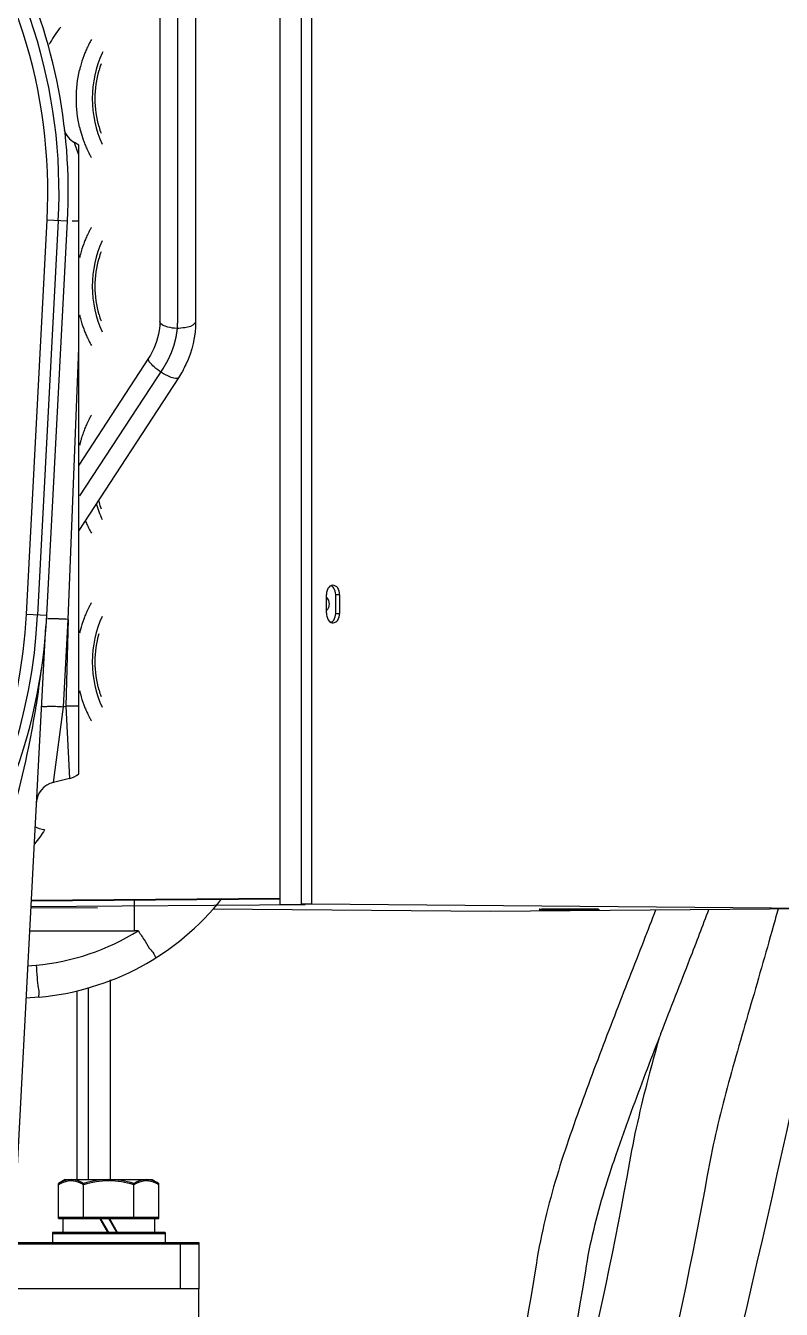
# Model space of a CAD drawing. Header units: millimetres. Extents: x 2513 to 2669, y 1505 to 1675.
# Drawn here: x 2525.4971 to 2525.6973, y 1507.0461 to 1507.386 of the extents above; entities that cross this region are included whole.
import ezdxf

# ---------------------------------------------------------------- set-up
doc = ezdxf.new("R2010")
doc.units = ezdxf.units.MM
doc.linetypes.add('CENTER', pattern=[0.6, 0.375, -0.075, 0.075, -0.075])
doc.layers.add('02___PRT_ALL_AXES', color=7, linetype='Continuous')
doc.layers.add('DEFAULT_1', color=7, linetype='CENTER')

msp = doc.modelspace()

# ---------------------------------------------------------------- linework, layer by layer
at = {"linetype": 'Continuous'}
for p, q in [((2525.570094765831, 1507.552363657985), (2525.570096922672, 1507.153365023819)), ((2525.572909064708, 1507.153365039019), (2525.572906906917, 1507.552539426051)), ((2525.564470524754, 1507.544363002142), (2525.564472638601, 1507.153318029493)), ((2525.532618958433, 1507.535203191698), (2525.532679667224, 1507.307748908346)), ((2525.542089116494, 1507.535205719335), (2525.542149825286, 1507.307751435982)), ((2525.51117346497, 1507.354383931999), (2525.510052217292, 1507.355031284648)), ((2525.51117346497, 1507.187894573124), (2525.51117346497, 1507.354383932)), ((2525.497331994237, 1507.230167283537), (2525.502799714401, 1507.334497599351)), ((2525.50577427161, 1507.334341709413), (2525.500306551447, 1507.230011393599)), ((2525.50276034863, 1507.229882795538), (2525.508228068794, 1507.334213111352)), ((2525.508228068793, 1507.334213111352), (2525.502799714398, 1507.334497599351)), ((2525.508350732549, 1507.228784720248), (2525.511173464489, 1507.300621772174)), ((2525.529652848029, 1507.297922255301), (2525.51117346497, 1507.269648143745)), ((2525.537580050473, 1507.292741197348), (2525.51117346497, 1507.252338184869)), ((2525.576775343498, 1507.230383868099), (2525.576775316626, 1507.235354906543)), ((2525.580290494171, 1507.23532557309), (2525.579235940907, 1507.235316761654)), ((2525.579235967779, 1507.230345723211), (2525.579235940907, 1507.235316761654)), ((2525.580290494171, 1507.23532557309), (2525.580290521043, 1507.230354534647)), ((2525.579235967779, 1507.230345723211), (2525.580290521043, 1507.230354534647)), ((2525.502370055191, 1507.226956173779), (2525.493818494486, 1507.063782675079)), ((2525.497331994237, 1507.230167283537), (2525.50276034863, 1507.229882795538)), ((2525.507138210814, 1507.205648427304), (2525.508350732548, 1507.228784720248)), ((2525.508350732548, 1507.228784720248), (2525.507748725509, 1507.205794998914)), ((2525.499930676802, 1507.20592657588), (2525.499963820087, 1507.206134290513)), ((2525.504481327174, 1507.185630951128), (2525.507138210814, 1507.205648427304)), ((2525.507138210814, 1507.205648427304), (2525.507748725509, 1507.205794998914)), ((2525.507748725509, 1507.205794998914), (2525.508710971156, 1507.186646398806)), ((2525.508710971156, 1507.186646398807), (2525.504481327176, 1507.185630951128)), ((2525.516147789382, 1507.15229462281), (2525.498464942389, 1507.152442182628)), ((2525.498479375146, 1507.152717576046), (2525.571151738518, 1507.153324797993)), ((2525.498557565715, 1507.154209540976), (2525.564472630805, 1507.154760301572)), ((2525.498567812766, 1507.154405066358), (2525.564472629748, 1507.154955741324)), ((2525.500756546753, 1507.154405743094), (2525.504225358696, 1507.154376796553)), ((2525.525931359057, 1507.146330573768), (2525.525931359057, 1507.154438265726)), ((2525.620239681282, 1507.151426135464), (2525.546674897371, 1507.152040018856)), ((2525.564472638601, 1507.153318029493), (2525.570096922672, 1507.153365023819)), ((2525.564472638601, 1507.153318029493), (2525.565527191864, 1507.153309229458)), ((2525.565527191864, 1507.153309229458), (2525.570097069817, 1507.153347413577)), ((2525.714219202015, 1507.15218583422), (2525.572909064708, 1507.153365039019)), ((2525.707540102099, 1507.152155583758), (2525.620239681282, 1507.151426135464)), ((2525.620223132428, 1507.151426134917), (2525.620239681248, 1507.151426135465)), ((2525.498144646541, 1507.146330573768), (2525.525931359057, 1507.146330573768)), ((2525.526273863541, 1507.146332558389), (2525.525931359057, 1507.146330573768)), ((2525.5266155156, 1507.146332558389), (2525.526273863541, 1507.146332558389)), ((2525.526956305311, 1507.146337731034), (2525.5266155156, 1507.146332558389)), ((2525.497656703701, 1507.137020069747), (2525.499883545807, 1507.137214893187)), ((2525.519624524959, 1507.080436234469), (2525.519624524959, 1507.133322920919)), ((2525.500663431182, 1507.128769074171), (2525.497208445939, 1507.12846680213)), ((2525.510676343795, 1507.13045192358), (2525.510676343795, 1507.080436234469)), ((2525.51365907085, 1507.131312812255), (2525.51365907085, 1507.080436234469)), ((2525.505829412331, 1507.070493810953), (2525.532425395236, 1507.070493810953)), ((2525.519127403783, 1507.066417417311), (2525.516773896817, 1507.070493810953)), ((2525.52148091075, 1507.066417417311), (2525.519127403783, 1507.070493810953)), ((2525.505829412331, 1507.070145826129), (2525.516773896817, 1507.070145826129)), ((2525.518926494652, 1507.066417417311), (2525.516773896817, 1507.070145826129)), ((2525.516974805948, 1507.070145826129), (2525.532425395236, 1507.070145826129)), ((2525.521280001618, 1507.066417417311), (2525.519127403783, 1507.070145826129)), ((2525.25565318061, 1507.063782675079), (2525.542989220222, 1507.063782675079)), ((2525.538018008464, 1507.063782675079), (2525.538018008464, 1507.051553494154)), ((2525.542989220222, 1507.063782675079), (2525.542989220222, 1507.051553494154)), ((2525.25565318061, 1507.063434690256), (2525.542989220222, 1507.063434690256)), ((2525.542989220222, 1507.051553494154), (2525.454437203161, 1507.051553494154)), ((2525.542989220222, 1507.031668647123), (2525.542989220222, 1507.051553494154))]:
    msp.add_line(p, q, dxfattribs=at)
for centre, radius, start, end in [((2525.363031354583, 1507.341822548703), 0.1399601703671981, 356.999999998167, 77.99999999782614), ((2525.363031354583, 1507.341822548703), 0.1429388096982579, 356.999999998167, 77.99999999782614), ((2525.363031354583, 1507.341822548703), 0.1453959743402929, 356.999999998167, 26.62049827335368), ((2525.526123238043, 1507.369370735419), 0.02556786386181859, 151.5975822520199, 152.8022723919231), ((2525.538308761359, 1507.36853979248), 0.02746955253334018, 154.6161202427915, 157.3715354702796), ((2525.537228066875, 1507.369049160131), 0.02627483664984144, 152.8109382602207, 154.6093997012405), ((2525.536445688584, 1507.369451078431), 0.02539526055360459, 150.6741504538987, 152.8109769315298), ((2525.535900744999, 1507.369755146629), 0.02477122717113947, 149.5682154136013, 150.6699897542402), ((2525.541095737243, 1507.367468919212), 0.03045611190740309, 159.8387157214638, 165.3049279968999), ((2525.539499124041, 1507.368041900791), 0.02875984595160549, 157.3684139336864, 159.813967927056), ((2525.538295518813, 1507.368709597003), 0.02318461968126436, 153.5580362695893, 154.4349970687199), ((2525.542253917028, 1507.36714954228), 0.03165742861707756, 165.2775464756202, 167.0636238832455), ((2525.541044294172, 1507.36732450216), 0.02542869843464002, 160.4074340150369, 164.3481392194051), ((2525.513034944347, 1507.360197519453), 0.005965454109577856, 197.4360468166078, 240.0000000007747), ((2525.542253917025, 1507.366207672706), 0.03165742861359772, 192.9363761129362, 194.7224535243797), ((2525.541251703558, 1507.365934192736), 0.03061861977929688, 194.704112001381, 199.3328310333461), ((2525.541044429158, 1507.366032753603), 0.02542883845309443, 195.6519842246211, 199.5927077692862), ((2525.540210791515, 1507.365580852502), 0.0295194303152729, 199.3545374921709, 200.1749074649), ((2525.539795153286, 1507.365427678888), 0.02907646631267794, 200.174065596874, 201.3086575821984), ((2525.539250910188, 1507.365214998043), 0.02849214315317329, 201.3079183462094, 202.6340413139884), ((2525.538309574573, 1507.364817792485), 0.02747044583931342, 202.6249760659545, 205.383849828115), ((2525.537438274232, 1507.364409876603), 0.0265083990632325, 205.3946036245626, 206.3097231327937), ((2525.537009132191, 1507.364197730104), 0.02602968304433833, 206.3098007371927, 207.1932508939879), ((2525.536445663186, 1507.363906123107), 0.02539523181801214, 207.1890222644283, 209.3260010247434), ((2525.535900719788, 1507.363602053758), 0.02477119803904317, 209.330163005599, 210.4317811424216), ((2525.536445688585, 1507.31973896085), 0.0253952605548971, 150.6741504538987, 152.8109769315298), ((2525.535900745019, 1507.320043029038), 0.02477122719410647, 149.5682154136013, 150.6699897542402), ((2525.539499124045, 1507.31832978321), 0.02875984595508534, 157.3684139336864, 159.813967927056), ((2525.538308761358, 1507.3188276749), 0.0274695525326442, 154.6161202427915, 157.3715354702796), ((2525.537228066871, 1507.319337042554), 0.02627483664536734, 152.8109382602207, 154.6093997012405), ((2525.542253917014, 1507.317437424703), 0.03165742860295932, 165.2775464756202, 167.0636238870638), ((2525.541095737243, 1507.317756801632), 0.03045611190650827, 159.8387157214638, 165.3049279968999), ((2525.541044294171, 1507.31761238458), 0.02542869843364578, 160.4074340150369, 164.3481392194051), ((2525.54225391702, 1507.316495555124), 0.03165742860892477, 192.9363761129362, 194.7224535243797), ((2525.541099198086, 1507.316177205404), 0.03045972012117002, 194.6952896007879, 200.1432007470902), ((2525.541044429157, 1507.316320636023), 0.02542883845279616, 195.6519842246211, 199.5927077692862), ((2525.539503940995, 1507.315605111647), 0.02876502915820329, 200.1676077502036, 202.6280262862825), ((2525.538309574575, 1507.315105674907), 0.02747044584160018, 202.6249760659545, 205.383849828115), ((2525.537228066878, 1507.314595937276), 0.02627483665302301, 205.3906002987594, 207.1890617397792), ((2525.536445663192, 1507.31419400553), 0.02539523182387817, 207.1890222644283, 209.3260010247434), ((2525.535900719789, 1507.313889936178), 0.02477119803934145, 209.330163005599, 210.4317811424216), ((2525.537228066883, 1507.269624924968), 0.02627483665829249, 152.8109382602207, 154.6093997012405), ((2525.536445688581, 1507.270026843273), 0.02539526055042301, 150.6741504538987, 152.8109769315298), ((2525.535900745025, 1507.270330911455), 0.02477122720056904, 149.5682154136013, 150.6699897542402), ((2525.540595349606, 1507.268215252952), 0.02992759854994305, 159.8150755267708, 162.5722335886264), ((2525.539499124044, 1507.26861766563), 0.02875984595419053, 157.3684139336864, 159.813967927056), ((2525.538308761355, 1507.269115557322), 0.02746955252916436, 154.6161202427915, 157.3715354702796), ((2525.542253917017, 1507.267725307123), 0.0316574286053455, 165.2775464756202, 167.0636238870638), ((2525.54178704899, 1507.267847746565), 0.0311747722901712, 163.7789285614409, 165.2771257949402), ((2525.541339968923, 1507.267977509549), 0.03070924148482545, 162.5651176224186, 163.7783837769145), ((2525.541774731974, 1507.266819946592), 0.02618910309030396, 194.219159049103, 195.666329431451), ((2525.541044429157, 1507.266608518443), 0.02542883845269674, 195.6519842246211, 199.5927077692862), ((2525.538309574571, 1507.265393557325), 0.02747044583712609, 202.6249760659545, 205.383849828115), ((2525.537228066875, 1507.264883819696), 0.02627483665073625, 205.3906002987594, 207.1890617397792), ((2525.536445663186, 1507.264481887948), 0.02539523181801214, 207.1890222644283, 209.3260010247434), ((2525.535900719799, 1507.264177818605), 0.0247711980518689, 209.330163005599, 210.4317811424216), ((2525.538308761354, 1507.219403439743), 0.02746955252767299, 154.6161202392564, 157.3715354702796), ((2525.537228066872, 1507.219912807393), 0.02627483664685871, 152.8109382602207, 154.6093997012405), ((2525.536445688583, 1507.220314725692), 0.02539526055241149, 150.6741504538987, 152.8109769315298), ((2525.53590074502, 1507.220618793878), 0.02477122719470301, 149.5682154136013, 150.6699897542402), ((2525.353592115311, 1507.237700371385), 0.1439371397735833, 294.9999999982624, 356.999999998167), ((2525.353592115311, 1507.237700371385), 0.1469157791046432, 294.9999999982624, 356.999999998167), ((2525.353592115311, 1507.237700371385), 0.1493729437466781, 320.2287061526098, 356.999999998167), ((2525.502662383227, 1507.119514839221), 0.1094178423181859, 87.01999793185384, 88.18558995102156), ((2525.541095737243, 1507.218332566473), 0.0304561119066077, 159.8387157214638, 165.3049279968999), ((2525.539499124037, 1507.218905548053), 0.02875984594703198, 157.3684139336864, 159.813967927056), ((2525.542253917016, 1507.218013189543), 0.03165742860405299, 165.2775464756202, 167.0636238870638), ((2525.257049797425, 1507.244877356725), 0.2459842425554002, 350.9380537857725, 353.0988445897056), ((2525.542253917021, 1507.217071319965), 0.03165742861001844, 192.9363761129362, 194.7224535243797), ((2525.541044429158, 1507.216896400864), 0.02542883845329327, 195.6519842246211, 199.5927077692862), ((2525.541066712239, 1507.216743312687), 0.03042584703738972, 194.6932168681195, 200.3124416615927), ((2525.244096855793, 1507.246847933944), 0.2590858960222881, 348.4557017715289, 350.912355136892), ((2525.539465987537, 1507.216165668798), 0.0287241461722029, 200.3402719345265, 202.6291541648416), ((2525.538309574573, 1507.215681439746), 0.02747044583990996, 202.6249760659545, 205.383849828115), ((2525.537228066876, 1507.215171702116), 0.02627483665113395, 205.3906002987594, 207.1890617397792), ((2525.536445663193, 1507.214769770372), 0.02539523182586666, 207.1890222644283, 209.3260010247434), ((2525.535900719796, 1507.214465701023), 0.02477119804809078, 209.330163005599, 210.4317811424216), ((2525.507318363551, 1507.192447026944), 0.005965454109577856, 283.4999999972787, 310.2585384724277), ((2525.505873934781, 1507.179830322991), 0.005965454109577856, 103.4999999972787, 177.0000000020776), ((2525.494597656038, 1507.198101201321), 0.06959696461174164, 275.0000000037301, 321.5839227680926), ((2525.508154098883, 1507.206649744591), 0.06312120242797414, 304.3953936633287, 304.6743564248091), ((2525.571504043373, 1506.959168413706), 0.1942017079430651, 89.58546968756878, 90.41514971060228)]:
    msp.add_arc(centre, radius, start, end, dxfattribs=at)
for points in [[(2525.506412841809, 1507.385597977068), (2525.505340604859, 1507.384354805271), (2525.504413952794, 1507.382976438466), (2525.503633016259, 1507.381532379491)], [(2525.517380759594, 1507.378714567597), (2525.513917951445, 1507.371476203385), (2525.513917976783, 1507.361880837971), (2525.5173808323, 1507.35464249642)], [(2525.511399977374, 1507.359120558027), (2525.51027178414, 1507.364031329263), (2525.51027178414, 1507.369325885723), (2525.511399977374, 1507.374236656959)], [(2525.516558538301, 1507.35917221616), (2525.51520708688, 1507.363990518777), (2525.515207082527, 1507.369366643486), (2525.51655852336, 1507.374184949073)], [(2525.517380759594, 1507.329002450017), (2525.513917951445, 1507.321764085805), (2525.513917976783, 1507.312168720392), (2525.5173808323, 1507.30493037884)], [(2525.516558538301, 1507.30946009858), (2525.51520708688, 1507.314278401197), (2525.515207082527, 1507.319654525906), (2525.51655852336, 1507.324472831493)], [(2525.515794326653, 1507.25950729006), (2525.516196687786, 1507.258037002186), (2525.516722982609, 1507.256593352056), (2525.5173808323, 1507.25521826126)], [(2525.578512570158, 1507.237825760961), (2525.578325312717, 1507.237824231168), (2525.578134899331, 1507.237777538548), (2525.577965630523, 1507.237697440108)], [(2525.578720043122, 1507.237080153927), (2525.578533392056, 1507.237345037319), (2525.578277122705, 1507.237582084746), (2525.577979231376, 1507.237709609599)], [(2525.579235940912, 1507.235316761632), (2525.579235937601, 1507.235929197834), (2525.579072814133, 1507.236579523609), (2525.578720043122, 1507.237080153927)], [(2525.576787963028, 1507.234539592506), (2525.577259060697, 1507.234141274569), (2525.577478362237, 1507.233439347306), (2525.577478365572, 1507.232822427382)], [(2525.577478365572, 1507.232822427382), (2525.577478368205, 1507.232335117057), (2525.577349076468, 1507.231816712406), (2525.577066460852, 1507.231419724036)], [(2525.578723443723, 1507.228595667876), (2525.579075069794, 1507.229091495651), (2525.579235971069, 1507.229737869575), (2525.579235967783, 1507.230345723238)], [(2525.517380759594, 1507.229578214857), (2525.513917951445, 1507.222339850645), (2525.513917976783, 1507.212744485232), (2525.5173808323, 1507.205506143681)], [(2525.578032053023, 1507.227991020161), (2525.578195123134, 1507.227921211174), (2525.578375889226, 1507.227882231149), (2525.57855326751, 1507.227883680235)], [(2525.578045653876, 1507.228003189652), (2525.578316897621, 1507.228131542898), (2525.578549856242, 1507.228350892242), (2525.578723443723, 1507.228595667876)], [(2525.516558538301, 1507.21003586342), (2525.51520708688, 1507.214854166038), (2525.515207082527, 1507.220230290746), (2525.51655852336, 1507.225048596334)], [(2525.51117346497, 1507.205762867111), (2525.510106512662, 1507.205751668576), (2525.509038207321, 1507.205751512784), (2525.507972770834, 1507.205809458698)], [(2525.490213872892, 1507.165509870366), (2525.493210370577, 1507.17521936923), (2525.49590768699, 1507.185042490804), (2525.497941514209, 1507.194998238561)], [(2525.502160748174, 1507.173011196834), (2525.501347618674, 1507.17173727187), (2525.500447502198, 1507.170513899171), (2525.499463391238, 1507.169366907447)], [(2525.502160748173, 1507.173011196836), (2525.501264569024, 1507.173159295414), (2525.500383570586, 1507.173444742691), (2525.499563068445, 1507.173834417547)], [(2525.499883545807, 1507.137214893187), (2525.509369381223, 1507.138053596929), (2525.518897212176, 1507.141264712666), (2525.526956305311, 1507.146337731034)]]:
    msp.add_open_spline(points, degree=3, dxfattribs=at)
for points, knots in [([(2525.510151483726, 1507.354691872716), (2525.510122203382, 1507.354777581749), (2525.510122762975, 1507.35482015313), (2525.510028406255, 1507.355045022224), (2525.510052217292, 1507.355031284648)], [0, 0, 0, 0, 0.76715883, 1, 1, 1, 1]), ([(2525.511173464829, 1507.351783042813), (2525.511068984069, 1507.352086820097), (2525.510732593227, 1507.353057930454), (2525.510379872676, 1507.354023335621), (2525.510151483726, 1507.354691872716)], [0, 0, 0, 0, 0.3125794993, 1, 1, 1, 1]), ([(2525.509471788212, 1507.3343205994), (2525.509735527097, 1507.334320020961), (2525.510302838328, 1507.334313254537), (2525.510870007755, 1507.334299518052), (2525.51117346497, 1507.334290684717)], [0, 0, 0, 0, 0.4648823739, 1, 1, 1, 1]), ([(2525.532679667224, 1507.307748908346), (2525.532679891755, 1507.306907670521), (2525.532418543879, 1507.303454287382), (2525.53108277205, 1507.300110089773), (2525.529652848029, 1507.297922255301)], [0, 0, 0, 0, 0.2434902526, 1, 1, 1, 1]), ([(2525.539297046065, 1507.306023410954), (2525.537824281976, 1507.305769446563), (2525.5357307825, 1507.305714609905), (2525.532680610868, 1507.306864618993), (2525.532679788706, 1507.307748908391)], [0, 0, 0, 0, 0.6282607344, 1, 1, 1, 1]), ([(2525.542149825286, 1507.307751435982), (2525.54215087386, 1507.303822803432), (2525.540898077686, 1507.298464908147), (2525.538314503513, 1507.29386493655), (2525.537580050473, 1507.292741197348)], [0, 0, 0, 0, 0.7453159205, 1, 1, 1, 1]), ([(2525.542149703805, 1507.307751435937), (2525.542149881876, 1507.307559908191), (2525.541616475003, 1507.306433393282), (2525.540252377295, 1507.306188148889), (2525.539297046065, 1507.306023410954)], [0, 0, 0, 0, 0.1649738421, 1, 1, 1, 1]), ([(2525.535314714267, 1507.293003267535), (2525.533811935881, 1507.293637627562), (2525.531810399917, 1507.294990684297), (2525.530068308455, 1507.296595832455), (2525.529481447705, 1507.297660740734), (2525.529652961929, 1507.297922180839)], [0, 0, 0, 0, 0.6321801311999999, 0.8788183536, 1, 1, 1, 1]), ([(2525.537579936573, 1507.29274127181), (2525.537435555608, 1507.292521191084), (2525.536452806398, 1507.292526666935), (2525.535794841631, 1507.292800593867), (2525.535314714267, 1507.293003267535)], [0, 0, 0, 0, 0.335575336, 1, 1, 1, 1]), ([(2525.577965630523, 1507.237697440108), (2525.577785683065, 1507.237612288503), (2525.577052355593, 1507.237050476453), (2525.57677531281, 1507.236058701221), (2525.576775316615, 1507.235354906521)], [0, 0, 0, 0, 0.2204936246, 1, 1, 1, 1]), ([(2525.580290494175, 1507.235325573068), (2525.580290490847, 1507.235941340922), (2525.580054562259, 1507.237086118187), (2525.578996469451, 1507.237829714158), (2525.578512570158, 1507.237825760961)], [0, 0, 0, 0, 0.5599501756, 1, 1, 1, 1]), ([(2525.576775343486, 1507.230383868127), (2525.576775344907, 1507.230121075063), (2525.576867106886, 1507.229211676846), (2525.577422790229, 1507.228251840602), (2525.578032053023, 1507.227991020161)], [0, 0, 0, 0, 0.2839360218, 1, 1, 1, 1]), ([(2525.577066460852, 1507.231419724036), (2525.577025734367, 1507.2313625158), (2525.576939336835, 1507.231255119269), (2525.576839749165, 1507.231159692147), (2525.576787993273, 1507.231116794544)], [0, 0, 0, 0, 0.5109189292, 1, 1, 1, 1]), ([(2525.57855326751, 1507.227883680235), (2525.579029548047, 1507.227887571194), (2525.580061776106, 1507.228623524628), (2525.580290524318, 1507.229749375032), (2525.580290521047, 1507.230354534675)], [0, 0, 0, 0, 0.4404214299, 1, 1, 1, 1]), ([(2525.506126785917, 1507.228877822591), (2525.505789634666, 1507.228888368704), (2525.504729225574, 1507.228912661551), (2525.503666133594, 1507.228932803056), (2525.50294393193, 1507.228885208075)], [0, 0, 0, 0, 0.3178975595, 1, 1, 1, 1]), ([(2525.501253815603, 1507.205657053629), (2525.50126183563, 1507.205810084862), (2525.502154560214, 1507.205660647531), (2525.503701349206, 1507.205940443227), (2525.505752531361, 1507.205720011085), (2525.507138210814, 1507.205648427304)], [0, 0, 0, 0, 0.077976867, 0.2939562364, 1, 1, 1, 1]), ([(2525.635479224996, 1507.152038646344), (2525.635149597565, 1507.152035892106), (2525.634595849572, 1507.152012831674), (2525.633803425314, 1507.152057173643), (2525.633474572638, 1507.151949487294), (2525.633148809654, 1507.152042589133), (2525.633149694986, 1507.151991645512)], [0, 0, 0, 0, 0.424356124, 0.740204683, 0.9344085314, 1, 1, 1, 1]), ([(2525.649057323179, 1507.151991780128), (2525.649056819548, 1507.152020778635), (2525.648874743873, 1507.151973326297), (2525.648684077229, 1507.152033068507), (2525.64822993149, 1507.152012792084), (2525.647395260613, 1507.152041473253), (2525.645998589446, 1507.15204138507), (2525.64406023214, 1507.152055632773), (2525.641859228663, 1507.152058417159), (2525.638970986464, 1507.15205761537), (2525.636836458845, 1507.152049986861), (2525.635479224996, 1507.152038646344)], [0, 0, 0, 0, 0.0064075313, 0.0253265948, 0.05637177099999999, 0.0988672227, 0.2143219721, 0.3617563324, 0.5284783177, 0.7001393662000001, 1, 1, 1, 1]), ([(2525.696387256763, 1507.152063428504), (2525.695961897245, 1507.15053074364), (2525.69351206898, 1507.141753957181), (2525.68886098178, 1507.125569389043), (2525.682333848077, 1507.103345261245), (2525.678889235234, 1507.088735696244), (2525.677617560466, 1507.081523702887)], [0, 0, 0, 0, 0.065958537, 0.3773056913, 0.6886528457, 1, 1, 1, 1]), ([(2525.663927289293, 1507.151796915672), (2525.662905459535, 1507.149093560325), (2525.659403042298, 1507.140056928594), (2525.653071097689, 1507.123893899528), (2525.645163132339, 1507.103138519581), (2525.637459502073, 1507.081512211559), (2525.633638413428, 1507.066231314406), (2525.632391411527, 1507.058358061825)], [0, 0, 0, 0, 0.0991489884, 0.3243617413, 0.5495744942, 0.7747872470999999, 1, 1, 1, 1]), ([(2525.633149694986, 1507.151991645512), (2525.633150198941, 1507.15196264699), (2525.633332273863, 1507.152010099342), (2525.633522941259, 1507.151950357137), (2525.633977086546, 1507.151970633553), (2525.634811757658, 1507.151941952385), (2525.636208428658, 1507.15194204057), (2525.638146786044, 1507.151927792866), (2525.640347789485, 1507.151925008479), (2525.643236031702, 1507.151925810271), (2525.645370559332, 1507.151933438777), (2525.646727793198, 1507.151944779295)], [0, 0, 0, 0, 0.006407535799999999, 0.0253265975, 0.05637177030000001, 0.09886722029999999, 0.2143219727, 0.3617563315, 0.5284783157, 0.700139363, 1, 1, 1, 1]), ([(2525.710379383343, 1507.151790008208), (2525.699295007899, 1507.089676194544), (2525.667673755267, 1506.969394851305), (2525.645887415778, 1506.846615223483), (2525.64438484041, 1506.786075408655)], [0, 0, 0, 0, 0.5163083129, 1, 1, 1, 1]), ([(2525.646727793198, 1507.151944779295), (2525.647057420639, 1507.151947533533), (2525.647611168852, 1507.15197059397), (2525.648403592303, 1507.151926251989), (2525.648732446302, 1507.152033938362), (2525.649058207942, 1507.151940836456), (2525.649057323179, 1507.151991780128)], [0, 0, 0, 0, 0.424356142, 0.7402046695000001, 0.9344084788, 1, 1, 1, 1]), ([(2525.677971054904, 1507.151912407181), (2525.676403192379, 1507.147597342433), (2525.672259793438, 1507.136901498876), (2525.667795771341, 1507.125501526825), (2525.665094128378, 1507.118502670359), (2525.664994617744, 1507.118244737276)], [0, 0, 0, 0, 0.4003559298, 0.9779194076000001, 1, 1, 1, 1]), ([(2525.731353347807, 1507.150487336791), (2525.720061257726, 1507.086447001385), (2525.688043873441, 1506.96504687902), (2525.666775222976, 1506.844360724159), (2525.665271309539, 1506.7860703952)], [0, 0, 0, 0, 0.5201326258, 1, 1, 1, 1]), ([(2525.733579862428, 1507.149597004744), (2525.723677979274, 1507.10086540467), (2525.697469371743, 1506.997600869842), (2525.678872428315, 1506.89234334599), (2525.677247352252, 1506.835788062513)], [0, 0, 0, 0, 0.4727625162, 1, 1, 1, 1]), ([(2525.526956311438, 1507.146337734916), (2525.527544444018, 1507.145407814826), (2525.528640146016, 1507.143784105511), (2525.530067744353, 1507.141296878644), (2525.531094297929, 1507.140403227952), (2525.531547115503, 1507.139122290454), (2525.531730481687, 1507.139237968937)], [0, 0, 0, 0, 0.3855703375, 0.7090628854000001, 0.9240260726, 1, 1, 1, 1]), ([(2525.499883545807, 1507.137214893188), (2525.499979040088, 1507.136126378247), (2525.500213851386, 1507.13419900289), (2525.500248320626, 1507.131343026826), (2525.500803346907, 1507.130108869416), (2525.500451641879, 1507.128750544999), (2525.500663431183, 1507.128769074162)], [0, 0, 0, 0, 0.3864805293, 0.7100479773999999, 0.9248051369, 1, 1, 1, 1]), ([(2525.664994617744, 1507.118244737276), (2525.66249122229, 1507.111755898089), (2525.658465425401, 1507.101177968116), (2525.654603090181, 1507.090477773736), (2525.653238832477, 1507.08646585102)], [0, 0, 0, 0, 0.6263176012, 1, 1, 1, 1]), ([(2525.664991054219, 1507.118249189814), (2525.664101835304, 1507.115110072928), (2525.661112061305, 1507.104308710753), (2525.658468022275, 1507.093159122505), (2525.657055674171, 1507.085149334621)], [0, 0, 0, 0, 0.2933131796, 1, 1, 1, 1]), ([(2525.657055674171, 1507.085149334621), (2525.649452582842, 1507.042030256102), (2525.628008251549, 1506.960200113827), (2525.613071759545, 1506.87621383061), (2525.611651910515, 1506.835787959579)], [0, 0, 0, 0, 0.5284917499, 1, 1, 1, 1]), ([(2525.653238832477, 1507.08646585102), (2525.652225607132, 1507.083486222046), (2525.648980776828, 1507.073490217218), (2525.646481966426, 1507.063427767371), (2525.645353832057, 1507.056305014133)], [0, 0, 0, 0, 0.2988240886, 1, 1, 1, 1]), ([(2525.677617560466, 1507.081523702887), (2525.669814451819, 1507.037270274923), (2525.648269325503, 1506.955176954207), (2525.633963628557, 1506.874027692086), (2525.632545860003, 1506.835779579167)], [0, 0, 0, 0, 0.5300591239, 1, 1, 1, 1]), ([(2525.632391411527, 1507.058358061825), (2525.625109321631, 1507.012380799877), (2525.60335806791, 1506.922641835328), (2525.588375937724, 1506.831356288018), (2525.587722115858, 1506.786015966794)], [0, 0, 0, 0, 0.5117704843, 1, 1, 1, 1]), ([(2525.645353832057, 1507.056305014133), (2525.637960184972, 1507.009623408485), (2525.616116578431, 1506.919592418433), (2525.601502775254, 1506.830004885995), (2525.600847675183, 1506.78601356194)], [0, 0, 0, 0, 0.512124123, 1, 1, 1, 1])]:
    msp.add_open_spline(points, degree=3, knots=knots, dxfattribs=at)
at = {"layer": '02___PRT_ALL_AXES', "linetype": 'Continuous'}
for p, q in [((2525.507611005366, 1507.080436234469), (2525.505829412331, 1507.07940763125)), ((2525.505829412331, 1507.070145826129), (2525.505829412331, 1507.07940763125)), ((2525.507611005366, 1507.080436234469), (2525.530643802201, 1507.080436234469)), ((2525.512478408057, 1507.070145826129), (2525.512478408057, 1507.07940763125)), ((2525.52577639951, 1507.070145826129), (2525.52577639951, 1507.07940763125)), ((2525.530643802201, 1507.080436234469), (2525.532425395236, 1507.07940763125)), ((2525.532425395236, 1507.070145826129), (2525.532425395236, 1507.07940763125)), ((2525.506997647094, 1507.070145826129), (2525.506997647094, 1507.066417417311)), ((2525.531257160473, 1507.070145826129), (2525.531257160473, 1507.066417417311)), ((2525.50421376851, 1507.066417417311), (2525.50421376851, 1507.063782675079)), ((2525.534041039058, 1507.066417417311), (2525.50421376851, 1507.066417417311)), ((2525.534041039058, 1507.066069432488), (2525.50421376851, 1507.066069432488)), ((2525.534041039058, 1507.066417417311), (2525.534041039058, 1507.063782675079))]:
    msp.add_line(p, q, dxfattribs=at)
for points, knots in [([(2525.509153910242, 1507.080436234472), (2525.508871950637, 1507.080436234472), (2525.507701497836, 1507.080335736392), (2525.506597286265, 1507.079850963473), (2525.505829412331, 1507.07940763125)], [0, 0, 0, 0, 0.2412748611, 1, 1, 1, 1]), ([(2525.509153910242, 1507.080088249648), (2525.508871950637, 1507.080088249648), (2525.507701497836, 1507.079987751569), (2525.506597286265, 1507.07950297865), (2525.505829412331, 1507.079059646427)], [0, 0, 0, 0, 0.2412748611, 1, 1, 1, 1]), ([(2525.512478408057, 1507.07940763125), (2525.51221265264, 1507.079561065211), (2525.511184452141, 1507.080106133162), (2525.510013763999, 1507.080436234472), (2525.509153910242, 1507.080436234472)], [0, 0, 0, 0, 0.2630172458, 1, 1, 1, 1]), ([(2525.512478408057, 1507.079059646427), (2525.51221265264, 1507.079213080388), (2525.511184452141, 1507.079758148339), (2525.510013763999, 1507.080088249648), (2525.509153910242, 1507.080088249648)], [0, 0, 0, 0, 0.2630172458, 1, 1, 1, 1]), ([(2525.529100897374, 1507.080436234469), (2525.528818937772, 1507.080436234469), (2525.527648484986, 1507.080335736382), (2525.526544273434, 1507.079850963467), (2525.52577639951, 1507.07940763125)], [0, 0, 0, 0, 0.241274861, 1, 1, 1, 1]), ([(2525.529100897374, 1507.080088249646), (2525.528818937772, 1507.080088249646), (2525.527648484986, 1507.079987751559), (2525.526544273434, 1507.079502978644), (2525.52577639951, 1507.079059646427)], [0, 0, 0, 0, 0.241274861, 1, 1, 1, 1]), ([(2525.532425395236, 1507.07940763125), (2525.532159639815, 1507.079561065214), (2525.531131439302, 1507.080106133173), (2525.529960751141, 1507.080436234469), (2525.529100897374, 1507.080436234469)], [0, 0, 0, 0, 0.263017246, 1, 1, 1, 1]), ([(2525.532425395236, 1507.079059646427), (2525.532159639815, 1507.07921308039), (2525.531131439302, 1507.07975814835), (2525.529960751141, 1507.080088249646), (2525.529100897374, 1507.080088249646)], [0, 0, 0, 0, 0.263017246, 1, 1, 1, 1])]:
    msp.add_open_spline(points, degree=3, knots=knots, dxfattribs=at)
for points in [[(2525.519127403785, 1507.080436234469), (2525.516884707769, 1507.080436234469), (2525.514633120692, 1507.08002964321), (2525.512478408057, 1507.07940763125)], [(2525.519127403785, 1507.080088249646), (2525.516884707769, 1507.080088249646), (2525.514633120692, 1507.079681658387), (2525.512478408057, 1507.079059646427)], [(2525.52577639951, 1507.07940763125), (2525.523621686875, 1507.08002964321), (2525.521370099799, 1507.080436234469), (2525.519127403785, 1507.080436234469)], [(2525.52577639951, 1507.079059646427), (2525.523621686875, 1507.079681658387), (2525.521370099799, 1507.080088249646), (2525.519127403785, 1507.080088249646)]]:
    msp.add_open_spline(points, degree=3, dxfattribs=at)
at = {"layer": 'DEFAULT_1', "linetype": 'CENTER'}
for p, q in [((2525.537414746255, 1507.307750172164), (2525.537354037463, 1507.535204455517)), ((2525.511485987692, 1507.261471335157), (2525.533616449251, 1507.295331726324))]:
    msp.add_line(p, q, dxfattribs=at)
msp.add_open_spline([(2525.533616449251, 1507.295331726324), (2525.533754440377, 1507.295564826155), (2525.533961426835, 1507.295914476137), (2525.534202911851, 1507.296322400289), (2525.534340902122, 1507.296555500986), (2525.53444439809, 1507.296730323198), (2525.534530634337, 1507.29687601892), (2525.534599646646, 1507.296992551845), (2525.534642726254, 1507.297065438782), (2525.534677311517, 1507.297123624983), (2525.534698649908, 1507.2971602728), (2525.534716355983, 1507.297188946432), (2525.534731742528, 1507.297219973396), (2525.534757591463, 1507.297275363805), (2525.534795080709, 1507.297353922571), (2525.534854749312, 1507.29747993536), (2525.534929442707, 1507.297637342181), (2525.535048891613, 1507.297889254225), (2525.53519822613, 1507.298204122465), (2525.535347542769, 1507.298519001551), (2525.535467020279, 1507.298770896241), (2525.535541642164, 1507.298928346448), (2525.535601457364, 1507.299054270296), (2525.535638573412, 1507.299133055481), (2525.535665092651, 1507.299188039217), (2525.535679404742, 1507.29921971805), (2525.535690545806, 1507.299252374663), (2525.535705557891, 1507.29929286064), (2525.535728970455, 1507.299357825299), (2525.53575844392, 1507.299438967061), (2525.535805485345, 1507.299568829685), (2525.535864326975, 1507.299731145677), (2525.535934919837, 1507.299925930138), (2525.536005517317, 1507.300120713179), (2525.536076113418, 1507.30031549663), (2525.536146710417, 1507.300510279861), (2525.536217305207, 1507.300705063564), (2525.536276140812, 1507.300867381923), (2525.536323194527, 1507.300997239719), (2525.536358525153, 1507.301094624578), (2525.536387839031, 1507.301175805624), (2525.536408610547, 1507.301232579375), (2525.536420086818, 1507.301265104245), (2525.536429801579, 1507.301289264856), (2525.536435282696, 1507.301314316269), (2525.536444067594, 1507.301347407431), (2525.536458753125, 1507.301405461735), (2525.536480092171, 1507.301488320767), (2525.536505545055, 1507.301587784004), (2525.536539536019, 1507.301720390335), (2525.536582006262, 1507.301886152133), (2525.536632978491, 1507.302085064622), (2525.536683948508, 1507.302283977569), (2525.536734919439, 1507.302482890355), (2525.536785888923, 1507.302681803326), (2525.536836863283, 1507.302880715719), (2525.536879326865, 1507.30304647782), (2525.536913331419, 1507.303179083534), (2525.53693450757, 1507.303261971135), (2525.536951624137, 1507.303328260535), (2525.536961921222, 1507.303369738596), (2525.536971076825, 1507.30340281297), (2525.536976881306, 1507.303436281891), (2525.536985482408, 1507.303495035785), (2525.536998581928, 1507.303578874291), (2525.537019087237, 1507.303713069344), (2525.537044874365, 1507.303880794848), (2525.53708604647, 1507.30414916597), (2525.537137544376, 1507.304484625752), (2525.537189020312, 1507.304820089118), (2525.537230227571, 1507.305088454507), (2525.537255926815, 1507.305256194344), (2525.537276612285, 1507.305390360014), (2525.537289253163, 1507.305474273322), (2525.537298678036, 1507.305532892863), (2525.537303162069, 1507.305566577143), (2525.537304249614, 1507.305600967384), (2525.537306771997, 1507.305643713467), (2525.537310157898, 1507.305712242282), (2525.537314612804, 1507.305797857049), (2525.537321616282, 1507.305934866526), (2525.537330413301, 1507.306106119504), (2525.53734095146, 1507.306311626873), (2525.537355008712, 1507.306585635374), (2525.537379605914, 1507.307065150872), (2525.537400690255, 1507.307476163943), (2525.537414746255, 1507.307750172704)], degree=3, knots=[0, 0, 0, 0, 0.0625, 0.09375, 0.109375, 0.125, 0.140625, 0.1484375, 0.15625, 0.16015625, 0.1640625, 0.166015625, 0.16796875, 0.171875, 0.1796875, 0.1875, 0.203125, 0.21875, 0.25, 0.28125, 0.296875, 0.3125, 0.3203125, 0.328125, 0.33203125, 0.333984375, 0.3359375, 0.33984375, 0.34375, 0.3515625, 0.359375, 0.375, 0.390625, 0.40625, 0.421875, 0.4375, 0.453125, 0.46875, 0.4765625, 0.484375, 0.4921875, 0.49609375, 0.498046875, 0.5, 0.501953125, 0.50390625, 0.5078125, 0.515625, 0.5234375, 0.53125, 0.546875, 0.5625, 0.578125, 0.59375, 0.609375, 0.625, 0.640625, 0.6484375, 0.65625, 0.66015625, 0.6640625, 0.666015625, 0.66796875, 0.671875, 0.6796875, 0.6875, 0.703125, 0.71875, 0.75, 0.78125, 0.796875, 0.8125, 0.8203125, 0.828125, 0.83203125, 0.833984375, 0.8359375, 0.83984375, 0.84375, 0.8515625, 0.859375, 0.875, 0.890625, 0.90625, 0.9375, 1, 1, 1, 1], dxfattribs=at)

doc.saveas('drawing.dxf')
